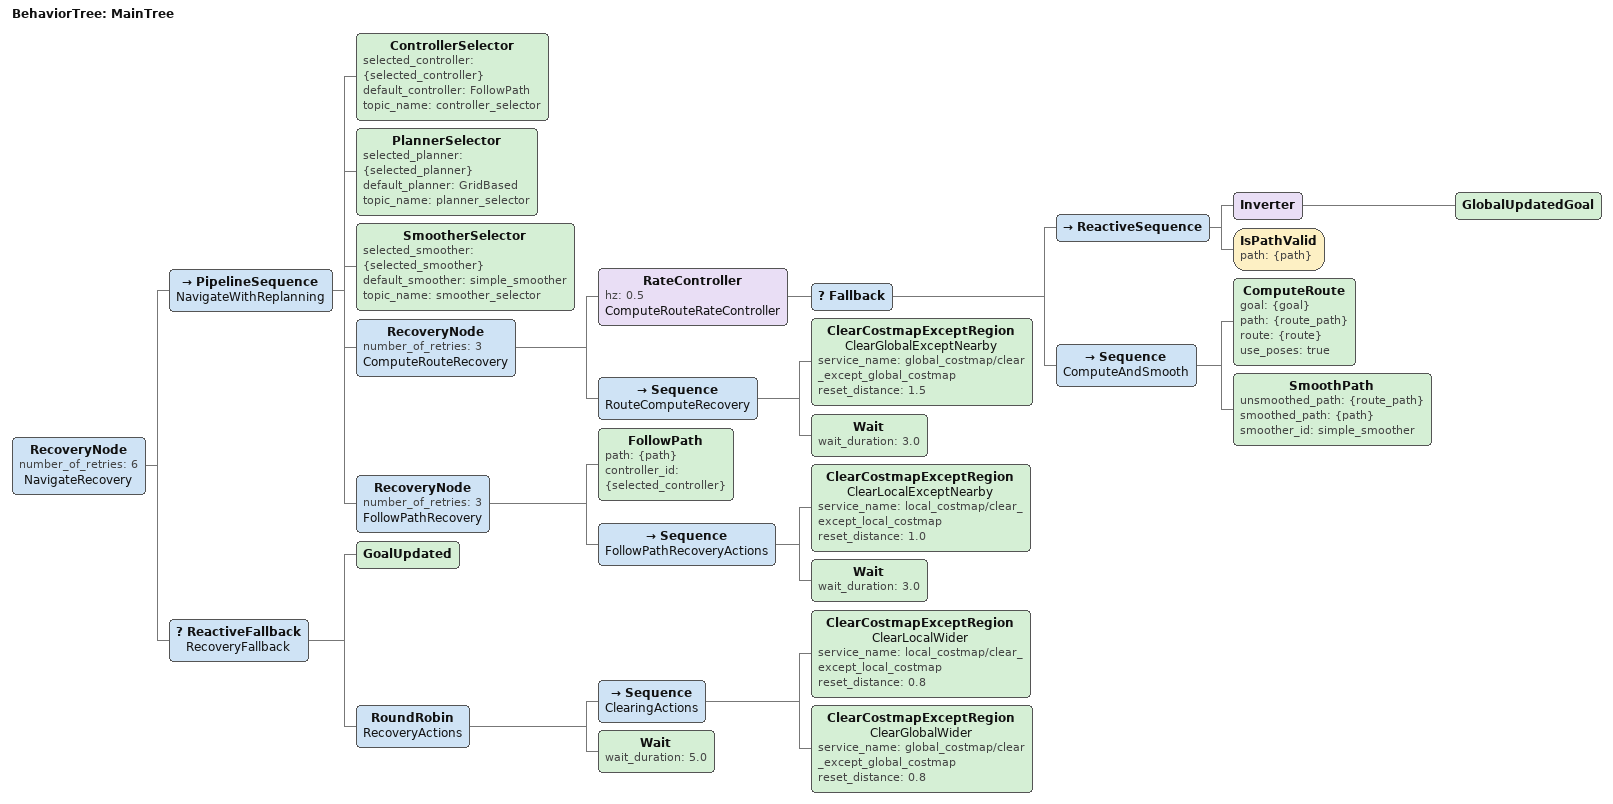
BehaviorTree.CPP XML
<root BTCPP_format="4" main_tree_to_execute="MainTree">
  <BehaviorTree ID="MainTree">
    <RecoveryNode number_of_retries="6" name="NavigateRecovery">
      <PipelineSequence name="NavigateWithReplanning">

        <!-- Selector nodes for runtime switching -->
        <ControllerSelector selected_controller="{selected_controller}" default_controller="FollowPath" topic_name="controller_selector"/>
        <PlannerSelector selected_planner="{selected_planner}" default_planner="GridBased" topic_name="planner_selector"/>
        <SmootherSelector selected_smoother="{selected_smoother}" default_smoother="simple_smoother" topic_name="smoother_selector"/>

        <!-- Step 1: Compute route with recovery -->
        <RecoveryNode number_of_retries="3" name="ComputeRouteRecovery">
          <RateController hz="0.5" name="ComputeRouteRateController">
            <Fallback>
              <!-- Don't recompute if goal unchanged AND path still valid -->
              <ReactiveSequence>
                <Inverter>
                  <GlobalUpdatedGoal/>
                </Inverter>
                <IsPathValid path="{path}"/>
              </ReactiveSequence>

              <!-- Compute a new route -->
              <Sequence name="ComputeAndSmooth">
                <ComputeRoute goal="{goal}" path="{route_path}" route="{route}"
                              use_poses="true"/>

                <!-- Smooth the route path for better controller tracking -->
                <SmoothPath unsmoothed_path="{route_path}" smoothed_path="{path}"
                            smoother_id="simple_smoother"/>
              </Sequence>
            </Fallback>
          </RateController>

          <!-- Recovery for route computation failures -->
          <Sequence name="RouteComputeRecovery">
            <ClearCostmapExceptRegion name="ClearGlobalExceptNearby"
              service_name="global_costmap/clear_except_global_costmap"
              reset_distance="1.5"/>
            <Wait wait_duration="3.0"/>
          </Sequence>
        </RecoveryNode>

        <!-- Step 2: Follow the smoothed path with recovery -->
        <RecoveryNode number_of_retries="3" name="FollowPathRecovery">
          <FollowPath path="{path}" controller_id="{selected_controller}"/>
          <Sequence name="FollowPathRecoveryActions">
            <ClearCostmapExceptRegion name="ClearLocalExceptNearby"
              service_name="local_costmap/clear_except_local_costmap"
              reset_distance="1.0"/>
            <Wait wait_duration="3.0"/>
          </Sequence>
        </RecoveryNode>

      </PipelineSequence>

      <!-- Top-level recovery: wider costmap clear + wait -->
      <ReactiveFallback name="RecoveryFallback">
        <GoalUpdated/>
        <RoundRobin name="RecoveryActions">
          <Sequence name="ClearingActions">
            <ClearCostmapExceptRegion name="ClearLocalWider"
              service_name="local_costmap/clear_except_local_costmap"
              reset_distance="0.8"/>
            <ClearCostmapExceptRegion name="ClearGlobalWider"
              service_name="global_costmap/clear_except_global_costmap"
              reset_distance="0.8"/>
          </Sequence>
          <Wait wait_duration="5.0"/>
        </RoundRobin>
      </ReactiveFallback>

    </RecoveryNode>
  </BehaviorTree>
</root>
